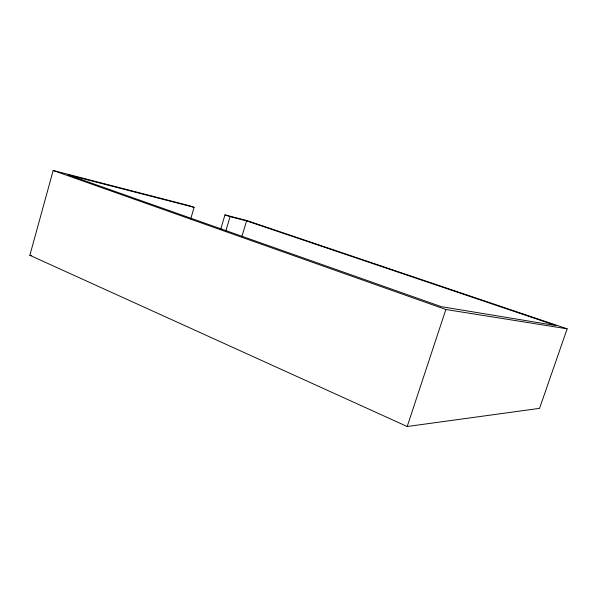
<?xml version="1.0" encoding="UTF-8"?>
<svg xmlns="http://www.w3.org/2000/svg" width="597" height="597" viewBox="0 0 597 597"><rect width="100%" height="100%" fill="white"/><g stroke="black" fill="none" stroke-linecap="round" stroke-linejoin="round"><path stroke-width="0.9" d="M220.718 229.144L224.972 214.898L246.859 220.554L567.15 328.805L539.546 408.37L407.191 426.512L29.85 255.307L53.185 170.488L188.839 205.555L194.107 207.36L190.689 218.972M225.882 230.726L230.099 216.636L246.591 220.89L555.904 325.544L441.399 306.694L68.065 174.861L194.107 207.36M241.807 236.785L246.591 220.89M407.191 426.512L445.862 309.507L567.15 328.805M29.85 255.307L31.686 255.568M224.972 214.898L230.099 216.636M53.185 170.488L445.862 309.507"/></g></svg>
